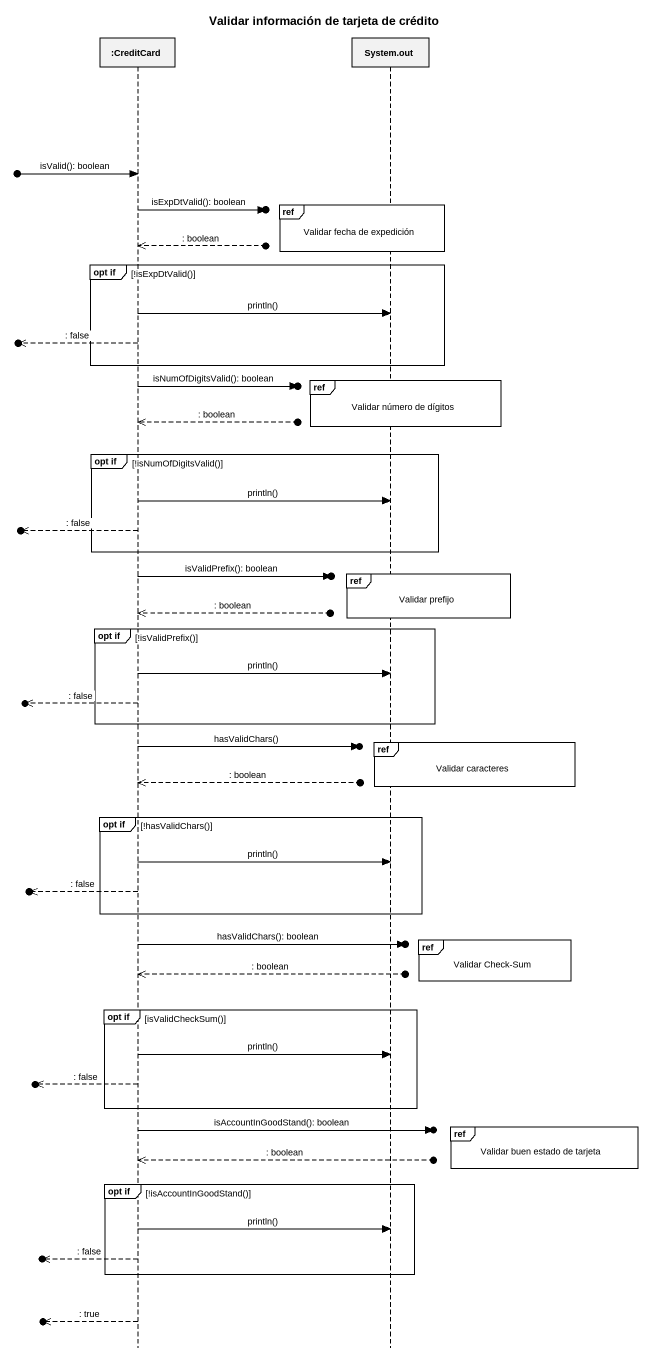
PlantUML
@startuml
title Validar información de tarjeta de crédito
hide footbox
participant ":CreditCard" as CreditCard
participant "System.out" as System_out

[o-> CreditCard : isValid(): boolean
ref over System_out : Validar fecha de expedición
CreditCard ->o] : isExpDtValid(): boolean
CreditCard <<--o] : : boolean
group opt if [!isExpDtValid()]
  CreditCard -> System_out : println()
  [o<<-- CreditCard : : false
end
ref over System_out : Validar número de dígitos
CreditCard ->o] : isNumOfDigitsValid(): boolean
CreditCard <<--o] : : boolean
group opt if [!isNumOfDigitsValid()]
  CreditCard -> System_out : println()
  [o<<-- CreditCard : : false
end
ref over System_out : Validar prefijo
CreditCard ->o] : isValidPrefix(): boolean
CreditCard <<--o] : : boolean
group opt if [!isValidPrefix()]
  CreditCard -> System_out : println()
  [o<<-- CreditCard : : false
end
ref over System_out : Validar caracteres
CreditCard ->o] : hasValidChars()
CreditCard <<--o] : : boolean
group opt if [!hasValidChars()]
  CreditCard -> System_out : println()
  [o<<-- CreditCard : : false
end
ref over System_out : Validar Check-Sum
CreditCard ->o] : hasValidChars(): boolean
CreditCard <<--o] : : boolean
group opt if [isValidCheckSum()]
  CreditCard -> System_out : println()
  [o<<-- CreditCard : : false
end
ref over System_out : Validar buen estado de tarjeta
CreditCard ->o] : isAccountInGoodStand(): boolean
CreditCard <<--o] : : boolean
group opt if [!isAccountInGoodStand()]
  CreditCard -> System_out : println()
  [o<<-- CreditCard : : false
end
[o<<-- CreditCard : : true
@enduml
